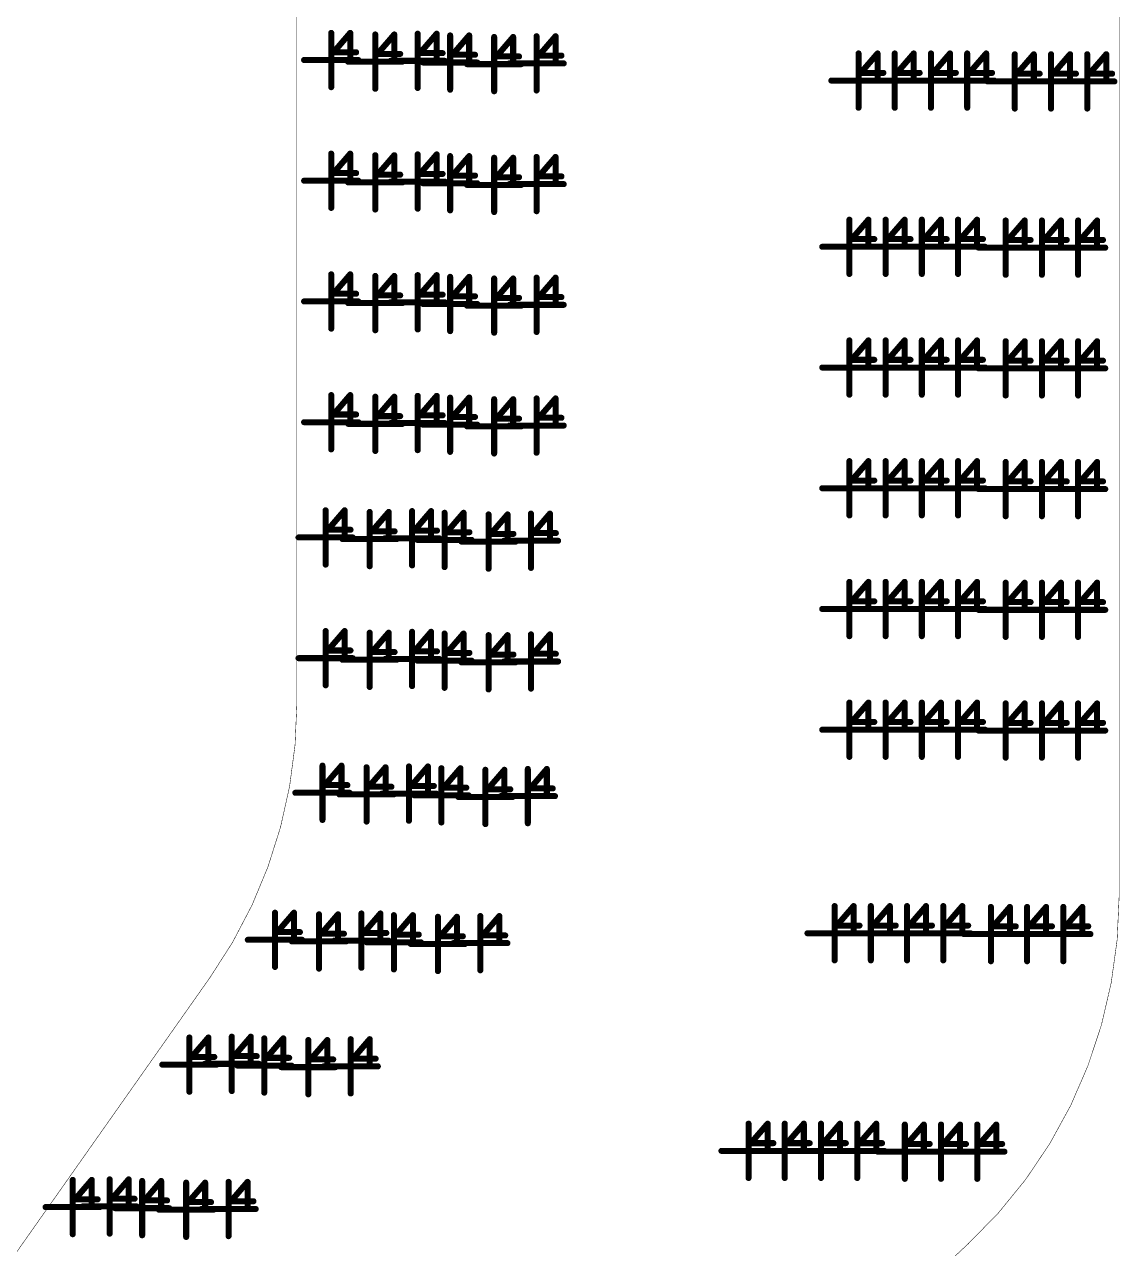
# Model space of a CAD drawing. Extents: x -81 to 328, y -202 to 89.
# Drawn here: x -17.68 to 5.36, y -57.56 to -31.81 of the extents above; entities that cross this region are included whole.
import ezdxf

# ---------------------------------------------------------------- set-up
doc = ezdxf.new("R2010")
doc.units = 0

# ---------------------------------------------------------------- blocks, each defined once
blk = doc.blocks.new('PAD_R1')
at = {"const_width": 0.5}
blk.add_lwpolyline([(0.25, 0, 1), (-0.25, 0, 1)], format="xyb", close=True, dxfattribs=at)

msp = doc.modelspace()

# ---------------------------------------------------------------- linework, layer by layer
at = {"const_width": 0.0102}
msp.add_lwpolyline([(-11.95, 5.061), (-11.95, -46.094, -0.154617), (-13.774, -51.853), (-19.526, -60.019, 0.154617), (-21.35, -65.777), (-21.35, -82.847, 0.250784), (-20.905, -83.679), (-20.702, -83.814, 0.148072), (-20.147, -83.982), (-10.55, -83.982, 0.414366), (-10.05, -83.482), (-10.05, -71.034, -0.208002), (-8.46, -67.378), (2.17, -57.465, 0.207998), (5.35, -50.152), (5.35, -0.684, 0.256397)], format="xyb", dxfattribs=at)
at = {"const_width": 0.127}
for points in [[(-11.227, -31.984), (-11.227, -33.127)], [(-10.827, -31.984), (-11.179, -32.393)], [(-10.827, -32.555), (-10.827, -31.984)], [(-10.3, -32.018), (-10.3, -33.161)], [(-9.9, -32.018), (-10.253, -32.428)], [(-9.9, -32.59), (-9.9, -32.018)], [(-9.408, -32.001), (-9.408, -33.144)], [(-9.008, -32.001), (-9.361, -32.411)], [(-9.008, -32.573), (-9.008, -32.001)], [(-8.725, -32.037), (-8.725, -33.18)], [(-8.325, -32.037), (-8.678, -32.446)], [(-8.325, -32.608), (-8.325, -32.037)], [(-7.799, -32.071), (-7.799, -33.214)], [(-7.399, -32.071), (-7.751, -32.481)], [(-7.399, -32.643), (-7.399, -32.071)], [(-6.907, -32.054), (-6.907, -33.197)], [(-6.507, -32.054), (-6.859, -32.463)], [(-6.507, -32.626), (-6.507, -32.054)], [(-11.179, -32.393), (-10.703, -32.393)], [(-10.253, -32.428), (-9.776, -32.428)], [(-9.361, -32.411), (-8.884, -32.411)], [(-8.678, -32.446), (-8.201, -32.446)], [(-7.751, -32.481), (-7.275, -32.481)], [(-6.859, -32.463), (-6.383, -32.463)], [(-0.133, -32.417), (-0.133, -33.56)], [(0.267, -32.417), (-0.086, -32.826)], [(0.267, -32.988), (0.267, -32.417)], [(0.629, -32.417), (0.629, -33.56)], [(1.029, -32.417), (0.676, -32.826)], [(1.029, -32.988), (1.029, -32.417)], [(1.391, -32.417), (1.391, -33.56)], [(1.791, -32.417), (1.438, -32.826)], [(1.791, -32.988), (1.791, -32.417)], [(2.153, -32.417), (2.153, -33.56)], [(2.553, -32.417), (2.2, -32.826)], [(2.553, -32.988), (2.553, -32.417)], [(3.155, -32.434), (3.155, -33.577)], [(3.555, -32.434), (3.202, -32.843)], [(3.555, -33.006), (3.555, -32.434)], [(3.917, -32.434), (3.917, -33.577)], [(4.317, -32.434), (3.964, -32.843)], [(4.317, -33.006), (4.317, -32.434)], [(4.679, -32.434), (4.679, -33.577)], [(5.079, -32.434), (4.726, -32.843)], [(5.079, -33.006), (5.079, -32.434)], [(-10.655, -32.555), (-11.798, -32.555)], [(-9.729, -32.59), (-10.872, -32.59)], [(-8.837, -32.573), (-9.98, -32.573)], [(-8.154, -32.608), (-9.297, -32.608)], [(-7.227, -32.643), (-8.37, -32.643)], [(-6.335, -32.626), (-7.478, -32.626)], [(0.438, -32.988), (-0.705, -32.988)], [(-0.086, -32.826), (0.391, -32.826)], [(1.2, -32.988), (0.057, -32.988)], [(0.676, -32.826), (1.153, -32.826)], [(1.962, -32.988), (0.819, -32.988)], [(1.438, -32.826), (1.915, -32.826)], [(2.724, -32.988), (1.581, -32.988)], [(2.2, -32.826), (2.677, -32.826)], [(3.726, -33.006), (2.583, -33.006)], [(3.202, -32.843), (3.679, -32.843)], [(4.488, -33.006), (3.345, -33.006)], [(3.964, -32.843), (4.441, -32.843)], [(5.25, -33.006), (4.107, -33.006)], [(4.726, -32.843), (5.203, -32.843)], [(-11.227, -34.524), (-11.227, -35.667)], [(-10.827, -34.524), (-11.179, -34.933)], [(-10.827, -35.095), (-10.827, -34.524)], [(-10.3, -34.558), (-10.3, -35.701)], [(-9.9, -34.558), (-10.253, -34.968)], [(-9.9, -35.13), (-9.9, -34.558)], [(-9.408, -34.541), (-9.408, -35.684)], [(-9.008, -34.541), (-9.361, -34.951)], [(-9.008, -35.113), (-9.008, -34.541)], [(-8.725, -34.577), (-8.725, -35.72)], [(-8.325, -34.577), (-8.678, -34.986)], [(-8.325, -35.148), (-8.325, -34.577)], [(-7.799, -34.611), (-7.799, -35.754)], [(-7.399, -34.611), (-7.751, -35.021)], [(-7.399, -35.183), (-7.399, -34.611)], [(-6.907, -34.594), (-6.907, -35.737)], [(-6.507, -34.594), (-6.859, -35.003)], [(-6.507, -35.166), (-6.507, -34.594)], [(-11.179, -34.933), (-10.703, -34.933)], [(-10.253, -34.968), (-9.776, -34.968)], [(-9.361, -34.951), (-8.884, -34.951)], [(-8.678, -34.986), (-8.201, -34.986)], [(-7.751, -35.021), (-7.275, -35.021)], [(-6.859, -35.003), (-6.383, -35.003)], [(-10.655, -35.095), (-11.798, -35.095)], [(-9.729, -35.13), (-10.872, -35.13)], [(-8.837, -35.113), (-9.98, -35.113)], [(-8.154, -35.148), (-9.297, -35.148)], [(-7.227, -35.183), (-8.37, -35.183)], [(-6.335, -35.166), (-7.478, -35.166)], [(-0.325, -35.914), (-0.325, -37.057)], [(0.075, -35.914), (-0.278, -36.323)], [(0.075, -36.485), (0.075, -35.914)], [(0.437, -35.914), (0.437, -37.057)], [(0.837, -35.914), (0.484, -36.323)], [(0.837, -36.485), (0.837, -35.914)], [(1.199, -35.914), (1.199, -37.057)], [(1.599, -35.914), (1.246, -36.323)], [(1.599, -36.485), (1.599, -35.914)], [(1.961, -35.914), (1.961, -37.057)], [(2.361, -35.914), (2.008, -36.323)], [(2.361, -36.485), (2.361, -35.914)], [(2.963, -35.931), (2.963, -37.074)], [(3.363, -35.931), (3.01, -36.341)], [(3.363, -36.503), (3.363, -35.931)], [(3.725, -35.931), (3.725, -37.074)], [(4.125, -35.931), (3.772, -36.341)], [(4.125, -36.503), (4.125, -35.931)], [(4.487, -35.931), (4.487, -37.074)], [(4.887, -35.931), (4.534, -36.341)], [(4.887, -36.503), (4.887, -35.931)], [(-0.278, -36.323), (0.199, -36.323)], [(0.484, -36.323), (0.961, -36.323)], [(1.246, -36.323), (1.723, -36.323)], [(2.008, -36.323), (2.485, -36.323)], [(3.01, -36.341), (3.487, -36.341)], [(3.772, -36.341), (4.249, -36.341)], [(4.534, -36.341), (5.011, -36.341)], [(0.246, -36.485), (-0.897, -36.485)], [(1.008, -36.485), (-0.135, -36.485)], [(1.77, -36.485), (0.627, -36.485)], [(2.532, -36.485), (1.389, -36.485)], [(3.534, -36.503), (2.391, -36.503)], [(4.296, -36.503), (3.153, -36.503)], [(5.058, -36.503), (3.915, -36.503)], [(-11.227, -37.064), (-11.227, -38.207)], [(-10.827, -37.064), (-11.179, -37.473)], [(-10.827, -37.635), (-10.827, -37.064)], [(-10.3, -37.098), (-10.3, -38.241)], [(-9.9, -37.098), (-10.253, -37.508)], [(-9.9, -37.67), (-9.9, -37.098)], [(-9.408, -37.081), (-9.408, -38.224)], [(-9.008, -37.081), (-9.361, -37.491)], [(-9.008, -37.653), (-9.008, -37.081)], [(-8.725, -37.117), (-8.725, -38.26)], [(-8.325, -37.117), (-8.678, -37.526)], [(-8.325, -37.688), (-8.325, -37.117)], [(-6.907, -37.134), (-6.907, -38.277)], [(-6.507, -37.134), (-6.859, -37.543)], [(-6.507, -37.706), (-6.507, -37.134)], [(-7.799, -37.151), (-7.799, -38.294)], [(-7.399, -37.151), (-7.751, -37.561)], [(-7.399, -37.723), (-7.399, -37.151)], [(-10.655, -37.635), (-11.798, -37.635)], [(-11.179, -37.473), (-10.703, -37.473)], [(-10.253, -37.508), (-9.776, -37.508)], [(-8.837, -37.653), (-9.98, -37.653)], [(-9.361, -37.491), (-8.884, -37.491)], [(-8.678, -37.526), (-8.201, -37.526)], [(-7.751, -37.561), (-7.275, -37.561)], [(-6.859, -37.543), (-6.383, -37.543)], [(-9.729, -37.67), (-10.872, -37.67)], [(-8.154, -37.688), (-9.297, -37.688)], [(-7.227, -37.723), (-8.37, -37.723)], [(-6.335, -37.706), (-7.478, -37.706)], [(-0.325, -38.454), (-0.325, -39.597)], [(0.075, -38.454), (-0.278, -38.863)], [(0.075, -39.025), (0.075, -38.454)], [(0.437, -38.454), (0.437, -39.597)], [(0.837, -38.454), (0.484, -38.863)], [(0.837, -39.025), (0.837, -38.454)], [(1.199, -38.454), (1.199, -39.597)], [(1.599, -38.454), (1.246, -38.863)], [(1.599, -39.025), (1.599, -38.454)], [(1.961, -38.454), (1.961, -39.597)], [(2.361, -38.454), (2.008, -38.863)], [(2.361, -39.025), (2.361, -38.454)], [(2.963, -38.471), (2.963, -39.614)], [(3.363, -38.471), (3.01, -38.881)], [(3.363, -39.043), (3.363, -38.471)], [(3.725, -38.471), (3.725, -39.614)], [(4.125, -38.471), (3.772, -38.881)], [(4.125, -39.043), (4.125, -38.471)], [(4.487, -38.471), (4.487, -39.614)], [(4.887, -38.471), (4.534, -38.881)], [(4.887, -39.043), (4.887, -38.471)], [(-0.278, -38.863), (0.199, -38.863)], [(0.484, -38.863), (0.961, -38.863)], [(1.246, -38.863), (1.723, -38.863)], [(2.008, -38.863), (2.485, -38.863)], [(3.01, -38.881), (3.487, -38.881)], [(3.772, -38.881), (4.249, -38.881)], [(4.534, -38.881), (5.011, -38.881)], [(0.246, -39.025), (-0.897, -39.025)], [(1.008, -39.025), (-0.135, -39.025)], [(1.77, -39.025), (0.627, -39.025)], [(2.532, -39.025), (1.389, -39.025)], [(3.534, -39.043), (2.391, -39.043)], [(4.296, -39.043), (3.153, -39.043)], [(5.058, -39.043), (3.915, -39.043)], [(-11.227, -39.604), (-11.227, -40.747)], [(-10.827, -39.604), (-11.179, -40.013)], [(-10.827, -40.175), (-10.827, -39.604)], [(-10.3, -39.638), (-10.3, -40.781)], [(-9.9, -39.638), (-10.253, -40.048)], [(-9.9, -40.21), (-9.9, -39.638)], [(-9.408, -39.621), (-9.408, -40.764)], [(-9.008, -39.621), (-9.361, -40.031)], [(-9.008, -40.193), (-9.008, -39.621)], [(-8.725, -39.657), (-8.725, -40.8)], [(-8.325, -39.657), (-8.678, -40.066)], [(-8.325, -40.228), (-8.325, -39.657)], [(-7.799, -39.691), (-7.799, -40.834)], [(-7.399, -39.691), (-7.751, -40.101)], [(-7.399, -40.263), (-7.399, -39.691)], [(-6.907, -39.674), (-6.907, -40.817)], [(-6.507, -39.674), (-6.859, -40.083)], [(-6.507, -40.246), (-6.507, -39.674)], [(-10.655, -40.175), (-11.798, -40.175)], [(-11.179, -40.013), (-10.703, -40.013)], [(-9.729, -40.21), (-10.872, -40.21)], [(-10.253, -40.048), (-9.776, -40.048)], [(-8.837, -40.193), (-9.98, -40.193)], [(-9.361, -40.031), (-8.884, -40.031)], [(-8.154, -40.228), (-9.297, -40.228)], [(-8.678, -40.066), (-8.201, -40.066)], [(-7.751, -40.101), (-7.275, -40.101)], [(-6.859, -40.083), (-6.383, -40.083)], [(-7.227, -40.263), (-8.37, -40.263)], [(-6.335, -40.246), (-7.478, -40.246)], [(-0.325, -40.994), (-0.325, -42.137)], [(0.075, -40.994), (-0.278, -41.403)], [(0.075, -41.565), (0.075, -40.994)], [(0.437, -40.994), (0.437, -42.137)], [(0.837, -40.994), (0.484, -41.403)], [(0.837, -41.565), (0.837, -40.994)], [(1.199, -40.994), (1.199, -42.137)], [(1.599, -40.994), (1.246, -41.403)], [(1.599, -41.565), (1.599, -40.994)], [(1.961, -40.994), (1.961, -42.137)], [(2.361, -40.994), (2.008, -41.403)], [(2.361, -41.565), (2.361, -40.994)], [(2.963, -41.011), (2.963, -42.154)], [(3.363, -41.011), (3.01, -41.421)], [(3.363, -41.583), (3.363, -41.011)], [(3.725, -41.011), (3.725, -42.154)], [(4.125, -41.011), (3.772, -41.421)], [(4.125, -41.583), (4.125, -41.011)], [(4.487, -41.011), (4.487, -42.154)], [(4.887, -41.011), (4.534, -41.421)], [(4.887, -41.583), (4.887, -41.011)], [(-0.278, -41.403), (0.199, -41.403)], [(0.484, -41.403), (0.961, -41.403)], [(1.246, -41.403), (1.723, -41.403)], [(2.008, -41.403), (2.485, -41.403)], [(3.01, -41.421), (3.487, -41.421)], [(3.772, -41.421), (4.249, -41.421)], [(4.534, -41.421), (5.011, -41.421)], [(0.246, -41.565), (-0.897, -41.565)], [(1.008, -41.565), (-0.135, -41.565)], [(1.77, -41.565), (0.627, -41.565)], [(2.532, -41.565), (1.389, -41.565)], [(3.534, -41.583), (2.391, -41.583)], [(4.296, -41.583), (3.153, -41.583)], [(5.058, -41.583), (3.915, -41.583)], [(-11.345, -42.028), (-11.345, -43.171)], [(-10.945, -42.028), (-11.297, -42.438)], [(-10.945, -42.6), (-10.945, -42.028)], [(-10.418, -42.063), (-10.418, -43.206)], [(-10.018, -42.063), (-10.371, -42.472)], [(-10.018, -42.634), (-10.018, -42.063)], [(-9.526, -42.045), (-9.526, -43.188)], [(-9.126, -42.045), (-9.479, -42.455)], [(-9.126, -42.617), (-9.126, -42.045)], [(-8.843, -42.081), (-8.843, -43.224)], [(-8.443, -42.081), (-8.796, -42.49)], [(-8.443, -42.652), (-8.443, -42.081)], [(-7.917, -42.115), (-7.917, -43.258)], [(-7.517, -42.115), (-7.869, -42.525)], [(-7.517, -42.687), (-7.517, -42.115)], [(-7.025, -42.098), (-7.025, -43.241)], [(-6.625, -42.098), (-6.977, -42.508)], [(-6.625, -42.67), (-6.625, -42.098)], [(-11.297, -42.438), (-10.821, -42.438)], [(-10.371, -42.472), (-9.894, -42.472)], [(-9.479, -42.455), (-9.002, -42.455)], [(-8.796, -42.49), (-8.319, -42.49)], [(-7.869, -42.525), (-7.393, -42.525)], [(-6.977, -42.508), (-6.501, -42.508)], [(-10.773, -42.6), (-11.916, -42.6)], [(-9.847, -42.634), (-10.99, -42.634)], [(-8.955, -42.617), (-10.098, -42.617)], [(-8.272, -42.652), (-9.415, -42.652)], [(-7.345, -42.687), (-8.488, -42.687)], [(-6.453, -42.67), (-7.596, -42.67)], [(-0.325, -43.534), (-0.325, -44.677)], [(0.075, -43.534), (-0.278, -43.943)], [(0.075, -44.105), (0.075, -43.534)], [(0.437, -43.534), (0.437, -44.677)], [(0.837, -43.534), (0.484, -43.943)], [(0.837, -44.105), (0.837, -43.534)], [(1.199, -43.534), (1.199, -44.677)], [(1.599, -43.534), (1.246, -43.943)], [(1.599, -44.105), (1.599, -43.534)], [(1.961, -43.534), (1.961, -44.677)], [(2.361, -43.534), (2.008, -43.943)], [(2.361, -44.105), (2.361, -43.534)], [(2.963, -43.551), (2.963, -44.694)], [(3.363, -43.551), (3.01, -43.961)], [(3.363, -44.123), (3.363, -43.551)], [(3.725, -43.551), (3.725, -44.694)], [(4.125, -43.551), (3.772, -43.961)], [(4.125, -44.123), (4.125, -43.551)], [(4.487, -43.551), (4.487, -44.694)], [(4.887, -43.551), (4.534, -43.961)], [(4.887, -44.123), (4.887, -43.551)], [(-0.278, -43.943), (0.199, -43.943)], [(0.484, -43.943), (0.961, -43.943)], [(1.246, -43.943), (1.723, -43.943)], [(2.008, -43.943), (2.485, -43.943)], [(3.01, -43.961), (3.487, -43.961)], [(3.772, -43.961), (4.249, -43.961)], [(4.534, -43.961), (5.011, -43.961)], [(0.246, -44.105), (-0.897, -44.105)], [(1.008, -44.105), (-0.135, -44.105)], [(1.77, -44.105), (0.627, -44.105)], [(2.532, -44.105), (1.389, -44.105)], [(3.534, -44.123), (2.391, -44.123)], [(4.296, -44.123), (3.153, -44.123)], [(5.058, -44.123), (3.915, -44.123)], [(-11.345, -44.568), (-11.345, -45.711)], [(-10.945, -44.568), (-11.297, -44.978)], [(-10.945, -45.14), (-10.945, -44.568)], [(-10.418, -44.603), (-10.418, -45.746)], [(-10.018, -44.603), (-10.371, -45.012)], [(-10.018, -45.174), (-10.018, -44.603)], [(-9.526, -44.585), (-9.526, -45.728)], [(-9.126, -44.585), (-9.479, -44.995)], [(-9.126, -45.157), (-9.126, -44.585)], [(-8.843, -44.621), (-8.843, -45.764)], [(-8.443, -44.621), (-8.796, -45.03)], [(-8.443, -45.192), (-8.443, -44.621)], [(-7.917, -44.655), (-7.917, -45.798)], [(-7.517, -44.655), (-7.869, -45.065)], [(-7.517, -45.227), (-7.517, -44.655)], [(-7.025, -44.638), (-7.025, -45.781)], [(-6.625, -44.638), (-6.977, -45.048)], [(-6.625, -45.21), (-6.625, -44.638)], [(-11.297, -44.978), (-10.821, -44.978)], [(-10.371, -45.012), (-9.894, -45.012)], [(-9.479, -44.995), (-9.002, -44.995)], [(-8.796, -45.03), (-8.319, -45.03)], [(-7.869, -45.065), (-7.393, -45.065)], [(-6.977, -45.048), (-6.501, -45.048)], [(-10.773, -45.14), (-11.916, -45.14)], [(-9.847, -45.174), (-10.99, -45.174)], [(-8.955, -45.157), (-10.098, -45.157)], [(-8.272, -45.192), (-9.415, -45.192)], [(-7.345, -45.227), (-8.488, -45.227)], [(-6.453, -45.21), (-7.596, -45.21)], [(-0.325, -46.074), (-0.325, -47.217)], [(0.075, -46.074), (-0.278, -46.483)], [(0.075, -46.645), (0.075, -46.074)], [(0.437, -46.074), (0.437, -47.217)], [(0.837, -46.074), (0.484, -46.483)], [(0.837, -46.645), (0.837, -46.074)], [(1.199, -46.074), (1.199, -47.217)], [(1.599, -46.074), (1.246, -46.483)], [(1.599, -46.645), (1.599, -46.074)], [(1.961, -46.074), (1.961, -47.217)], [(2.361, -46.074), (2.008, -46.483)], [(2.361, -46.645), (2.361, -46.074)], [(2.963, -46.091), (2.963, -47.234)], [(3.363, -46.091), (3.01, -46.501)], [(3.363, -46.663), (3.363, -46.091)], [(3.725, -46.091), (3.725, -47.234)], [(4.125, -46.091), (3.772, -46.501)], [(4.125, -46.663), (4.125, -46.091)], [(4.487, -46.091), (4.487, -47.234)], [(4.887, -46.091), (4.534, -46.501)], [(4.887, -46.663), (4.887, -46.091)], [(0.246, -46.645), (-0.897, -46.645)], [(-0.278, -46.483), (0.199, -46.483)], [(1.008, -46.645), (-0.135, -46.645)], [(0.484, -46.483), (0.961, -46.483)], [(1.77, -46.645), (0.627, -46.645)], [(1.246, -46.483), (1.723, -46.483)], [(2.532, -46.645), (1.389, -46.645)], [(2.008, -46.483), (2.485, -46.483)], [(3.534, -46.663), (2.391, -46.663)], [(3.01, -46.501), (3.487, -46.501)], [(4.296, -46.663), (3.153, -46.663)], [(3.772, -46.501), (4.249, -46.501)], [(5.058, -46.663), (3.915, -46.663)], [(4.534, -46.501), (5.011, -46.501)], [(-11.411, -47.401), (-11.411, -48.544)], [(-11.011, -47.401), (-11.363, -47.81)], [(-11.011, -47.972), (-11.011, -47.401)], [(-10.484, -47.435), (-10.484, -48.578)], [(-10.084, -47.435), (-10.437, -47.845)], [(-10.084, -48.007), (-10.084, -47.435)], [(-9.592, -47.418), (-9.592, -48.561)], [(-9.192, -47.418), (-9.545, -47.827)], [(-9.192, -47.989), (-9.192, -47.418)], [(-8.909, -47.454), (-8.909, -48.597)], [(-8.509, -47.454), (-8.862, -47.863)], [(-8.509, -48.025), (-8.509, -47.454)], [(-7.983, -47.488), (-7.983, -48.631)], [(-7.583, -47.488), (-7.935, -47.898)], [(-7.583, -48.06), (-7.583, -47.488)], [(-7.091, -47.471), (-7.091, -48.614)], [(-6.691, -47.471), (-7.043, -47.88)], [(-6.691, -48.042), (-6.691, -47.471)], [(-11.363, -47.81), (-10.887, -47.81)], [(-10.437, -47.845), (-9.96, -47.845)], [(-9.545, -47.827), (-9.068, -47.827)], [(-8.862, -47.863), (-8.385, -47.863)], [(-7.935, -47.898), (-7.459, -47.898)], [(-7.043, -47.88), (-6.567, -47.88)], [(-10.839, -47.972), (-11.982, -47.972)], [(-9.913, -48.007), (-11.056, -48.007)], [(-9.021, -47.989), (-10.164, -47.989)], [(-8.338, -48.025), (-9.481, -48.025)], [(-7.411, -48.06), (-8.554, -48.06)], [(-6.519, -48.042), (-7.662, -48.042)], [(-12.41, -50.493), (-12.41, -51.636)], [(-12.01, -50.493), (-12.363, -50.903)], [(-12.01, -51.065), (-12.01, -50.493)], [(-11.484, -50.528), (-11.484, -51.671)], [(-11.084, -50.528), (-11.436, -50.937)], [(-11.084, -51.099), (-11.084, -50.528)], [(-10.592, -50.511), (-10.592, -51.654)], [(-10.192, -50.511), (-10.544, -50.92)], [(-10.192, -51.082), (-10.192, -50.511)], [(-0.636, -50.355), (-0.636, -51.498)], [(-0.236, -50.355), (-0.589, -50.765)], [(-0.236, -50.927), (-0.236, -50.355)], [(0.126, -50.355), (0.126, -51.498)], [(0.526, -50.355), (0.173, -50.765)], [(0.526, -50.927), (0.526, -50.355)], [(0.888, -50.355), (0.888, -51.498)], [(1.288, -50.355), (0.935, -50.765)], [(1.288, -50.927), (1.288, -50.355)], [(1.65, -50.355), (1.65, -51.498)], [(2.05, -50.355), (1.697, -50.765)], [(2.05, -50.927), (2.05, -50.355)], [(2.652, -50.373), (2.652, -51.516)], [(3.052, -50.373), (2.699, -50.782)], [(3.052, -50.944), (3.052, -50.373)], [(3.414, -50.373), (3.414, -51.516)], [(3.814, -50.373), (3.461, -50.782)], [(3.814, -50.944), (3.814, -50.373)], [(4.176, -50.373), (4.176, -51.516)], [(4.576, -50.373), (4.223, -50.782)], [(4.576, -50.944), (4.576, -50.373)], [(-9.909, -50.546), (-9.909, -51.689)], [(-9.509, -50.546), (-9.862, -50.956)], [(-9.509, -51.118), (-9.509, -50.546)], [(-8.982, -50.581), (-8.982, -51.724)], [(-8.582, -50.581), (-8.935, -50.99)], [(-8.582, -51.152), (-8.582, -50.581)], [(-8.09, -50.564), (-8.09, -51.707)], [(-7.69, -50.564), (-8.043, -50.973)], [(-7.69, -51.135), (-7.69, -50.564)], [(-0.589, -50.765), (-0.112, -50.765)], [(0.173, -50.765), (0.65, -50.765)], [(0.935, -50.765), (1.412, -50.765)], [(1.697, -50.765), (2.174, -50.765)], [(2.699, -50.782), (3.176, -50.782)], [(3.461, -50.782), (3.938, -50.782)], [(4.223, -50.782), (4.7, -50.782)], [(-12.363, -50.903), (-11.886, -50.903)], [(-11.436, -50.937), (-10.96, -50.937)], [(-10.544, -50.92), (-10.068, -50.92)], [(-9.862, -50.956), (-9.385, -50.956)], [(-8.935, -50.99), (-8.458, -50.99)], [(-8.043, -50.973), (-7.566, -50.973)], [(-0.065, -50.927), (-1.208, -50.927)], [(0.697, -50.927), (-0.446, -50.927)], [(1.459, -50.927), (0.316, -50.927)], [(2.221, -50.927), (1.078, -50.927)], [(3.223, -50.944), (2.08, -50.944)], [(3.985, -50.944), (2.842, -50.944)], [(4.747, -50.944), (3.604, -50.944)], [(-11.839, -51.065), (-12.982, -51.065)], [(-10.912, -51.099), (-12.055, -51.099)], [(-10.02, -51.082), (-11.163, -51.082)], [(-9.338, -51.118), (-10.481, -51.118)], [(-8.411, -51.152), (-9.554, -51.152)], [(-7.519, -51.135), (-8.662, -51.135)], [(-13.319, -53.103), (-13.319, -54.246)], [(-12.919, -53.103), (-13.271, -53.512)], [(-12.919, -53.674), (-12.919, -53.103)], [(-14.211, -53.12), (-14.211, -54.263)], [(-13.811, -53.12), (-14.163, -53.529)], [(-13.811, -53.691), (-13.811, -53.12)], [(-12.636, -53.138), (-12.636, -54.281)], [(-12.236, -53.138), (-12.588, -53.548)], [(-12.236, -53.71), (-12.236, -53.138)], [(-11.709, -53.173), (-11.709, -54.316)], [(-11.309, -53.173), (-11.662, -53.582)], [(-11.309, -53.744), (-11.309, -53.173)], [(-10.817, -53.155), (-10.817, -54.298)], [(-10.417, -53.155), (-10.77, -53.565)], [(-10.417, -53.727), (-10.417, -53.155)], [(-14.163, -53.529), (-13.687, -53.529)], [(-13.271, -53.512), (-12.795, -53.512)], [(-12.588, -53.548), (-12.112, -53.548)], [(-11.662, -53.582), (-11.185, -53.582)], [(-10.77, -53.565), (-10.293, -53.565)], [(-13.639, -53.691), (-14.782, -53.691)], [(-12.747, -53.674), (-13.89, -53.674)], [(-12.064, -53.71), (-13.207, -53.71)], [(-11.138, -53.744), (-12.281, -53.744)], [(-10.246, -53.727), (-11.389, -53.727)], [(-2.447, -54.933), (-2.447, -56.076)], [(-2.046, -54.933), (-2.399, -55.343)], [(-2.046, -55.505), (-2.046, -54.933)], [(-1.685, -54.933), (-1.685, -56.076)], [(-1.284, -54.933), (-1.637, -55.343)], [(-1.284, -55.505), (-1.284, -54.933)], [(-0.923, -54.933), (-0.923, -56.076)], [(-0.522, -54.933), (-0.875, -55.343)], [(-0.522, -55.505), (-0.522, -54.933)], [(-0.161, -54.933), (-0.161, -56.076)], [(0.24, -54.933), (-0.113, -55.343)], [(0.24, -55.505), (0.24, -54.933)], [(0.841, -54.951), (0.841, -56.094)], [(1.241, -54.951), (0.889, -55.36)], [(1.241, -55.522), (1.241, -54.951)], [(1.603, -54.951), (1.603, -56.094)], [(2.003, -54.951), (1.651, -55.36)], [(2.003, -55.522), (2.003, -54.951)], [(2.365, -54.951), (2.365, -56.094)], [(2.765, -54.951), (2.413, -55.36)], [(2.765, -55.522), (2.765, -54.951)], [(-2.399, -55.343), (-1.923, -55.343)], [(-1.637, -55.343), (-1.161, -55.343)], [(-0.875, -55.343), (-0.399, -55.343)], [(-0.113, -55.343), (0.363, -55.343)], [(0.889, -55.36), (1.365, -55.36)], [(1.651, -55.36), (2.127, -55.36)], [(2.413, -55.36), (2.889, -55.36)], [(-1.875, -55.505), (-3.018, -55.505)], [(-1.113, -55.505), (-2.256, -55.505)], [(-0.351, -55.505), (-1.494, -55.505)], [(0.411, -55.505), (-0.732, -55.505)], [(1.413, -55.522), (0.27, -55.522)], [(2.175, -55.522), (1.032, -55.522)], [(2.937, -55.522), (1.794, -55.522)], [(-16.666, -56.116), (-16.666, -57.259)], [(-16.266, -56.116), (-16.619, -56.526)], [(-16.266, -56.688), (-16.266, -56.116)], [(-15.888, -56.104), (-15.888, -57.247)], [(-15.488, -56.104), (-15.841, -56.513)], [(-15.488, -56.675), (-15.488, -56.104)], [(-15.205, -56.139), (-15.205, -57.282)], [(-14.805, -56.139), (-15.158, -56.549)], [(-14.805, -56.711), (-14.805, -56.139)], [(-14.279, -56.174), (-14.279, -57.317)], [(-13.879, -56.174), (-14.231, -56.583)], [(-13.879, -56.745), (-13.879, -56.174)], [(-13.387, -56.157), (-13.387, -57.3)], [(-12.987, -56.157), (-13.339, -56.566)], [(-12.987, -56.728), (-12.987, -56.157)], [(-16.095, -56.688), (-17.238, -56.688)], [(-16.619, -56.526), (-16.142, -56.526)], [(-15.317, -56.675), (-16.46, -56.675)], [(-15.841, -56.513), (-15.364, -56.513)], [(-14.634, -56.711), (-15.777, -56.711)], [(-15.158, -56.549), (-14.681, -56.549)], [(-14.231, -56.583), (-13.755, -56.583)], [(-13.339, -56.566), (-12.863, -56.566)], [(-13.707, -56.745), (-14.85, -56.745)], [(-12.815, -56.728), (-13.958, -56.728)]]:
    msp.add_lwpolyline(points, dxfattribs=at)

# ---------------------------------------------------------------- block references
at = {"xscale": 0.127, "yscale": 0.127}
for p in [(-11.227, -31.984), (-10.827, -31.984), (-10.3, -32.018), (-9.9, -32.018), (-9.408, -32.001), (-9.008, -32.001), (-8.725, -32.037), (-8.325, -32.037), (-7.799, -32.071), (-7.399, -32.071), (-6.907, -32.054), (-6.507, -32.054), (-11.179, -32.393), (-10.703, -32.393), (-10.253, -32.428), (-9.776, -32.428), (-9.361, -32.411), (-8.884, -32.411), (-8.678, -32.446), (-8.201, -32.446), (-7.751, -32.481), (-7.275, -32.481), (-6.859, -32.463), (-6.383, -32.463), (-0.133, -32.417), (0.267, -32.417), (0.629, -32.417), (1.029, -32.417), (1.391, -32.417), (1.791, -32.417), (2.153, -32.417), (2.553, -32.417), (3.155, -32.434), (3.555, -32.434), (3.917, -32.434), (4.317, -32.434), (4.679, -32.434), (5.079, -32.434), (-11.798, -32.555), (-10.872, -32.59), (-10.827, -32.555), (-10.655, -32.555), (-9.98, -32.573), (-9.9, -32.59), (-9.729, -32.59), (-9.297, -32.608), (-9.008, -32.573), (-8.837, -32.573), (-8.37, -32.643), (-8.325, -32.608), (-8.154, -32.608), (-7.478, -32.626), (-7.399, -32.643), (-7.227, -32.643), (-6.507, -32.626), (-6.335, -32.626), (-0.705, -32.988), (-0.086, -32.826), (0.057, -32.988), (0.267, -32.988), (0.391, -32.826), (0.438, -32.988), (0.676, -32.826), (0.819, -32.988), (1.029, -32.988), (1.153, -32.826), (1.2, -32.988), (1.438, -32.826), (1.581, -32.988), (1.791, -32.988), (1.915, -32.826), (1.962, -32.988), (2.2, -32.826), (2.553, -32.988), (2.583, -33.006), (2.677, -32.826), (2.724, -32.988), (3.202, -32.843), (3.345, -33.006), (3.555, -33.006), (3.679, -32.843), (3.726, -33.006), (3.964, -32.843), (4.107, -33.006), (4.317, -33.006), (4.441, -32.843), (4.488, -33.006), (4.726, -32.843), (5.079, -33.006), (5.203, -32.843), (5.25, -33.006), (-11.227, -33.127), (-10.3, -33.161), (-9.408, -33.144), (-8.725, -33.18), (-7.799, -33.214), (-6.907, -33.197), (-0.133, -33.56), (0.629, -33.56), (1.391, -33.56), (2.153, -33.56), (3.155, -33.577), (3.917, -33.577), (4.679, -33.577), (-11.227, -34.524), (-10.827, -34.524), (-10.3, -34.558), (-9.9, -34.558), (-9.408, -34.541), (-9.008, -34.541), (-8.725, -34.577), (-8.325, -34.577), (-7.799, -34.611), (-7.399, -34.611), (-6.907, -34.594), (-6.507, -34.594), (-11.179, -34.933), (-10.703, -34.933), (-10.253, -34.968), (-9.776, -34.968), (-9.361, -34.951), (-8.884, -34.951), (-8.678, -34.986), (-8.201, -34.986), (-7.751, -35.021), (-7.275, -35.021), (-6.859, -35.003), (-6.383, -35.003), (-11.798, -35.095), (-10.872, -35.13), (-10.827, -35.095), (-10.655, -35.095), (-9.98, -35.113), (-9.9, -35.13), (-9.729, -35.13), (-9.297, -35.148), (-9.008, -35.113), (-8.837, -35.113), (-8.37, -35.183), (-8.325, -35.148), (-8.154, -35.148), (-7.478, -35.166), (-7.399, -35.183), (-7.227, -35.183), (-6.507, -35.166), (-6.335, -35.166), (-11.227, -35.667), (-10.3, -35.701), (-9.408, -35.684), (-8.725, -35.72), (-7.799, -35.754), (-6.907, -35.737), (-0.325, -35.914), (0.075, -35.914), (0.437, -35.914), (0.837, -35.914), (1.199, -35.914), (1.599, -35.914), (1.961, -35.914), (2.361, -35.914), (2.963, -35.931), (3.363, -35.931), (3.725, -35.931), (4.125, -35.931), (4.487, -35.931), (4.887, -35.931), (-0.278, -36.323), (0.199, -36.323), (0.484, -36.323), (0.961, -36.323), (1.246, -36.323), (1.723, -36.323), (2.008, -36.323), (2.485, -36.323), (3.01, -36.341), (3.487, -36.341), (3.772, -36.341), (4.249, -36.341), (4.534, -36.341), (5.011, -36.341), (-0.897, -36.485), (-0.135, -36.485), (0.075, -36.485), (0.246, -36.485), (0.627, -36.485), (0.837, -36.485), (1.008, -36.485), (1.389, -36.485), (1.599, -36.485), (1.77, -36.485), (2.361, -36.485), (2.391, -36.503), (2.532, -36.485), (3.153, -36.503), (3.363, -36.503), (3.534, -36.503), (3.915, -36.503), (4.125, -36.503), (4.296, -36.503), (4.887, -36.503), (5.058, -36.503), (-11.227, -37.064), (-10.827, -37.064), (-10.3, -37.098), (-9.9, -37.098), (-9.408, -37.081), (-9.008, -37.081), (-8.725, -37.117), (-8.325, -37.117), (-6.907, -37.134), (-6.507, -37.134), (-0.325, -37.057), (0.437, -37.057), (1.199, -37.057), (1.961, -37.057), (2.963, -37.074), (3.725, -37.074), (4.487, -37.074), (-7.799, -37.151), (-7.399, -37.151), (-11.798, -37.635), (-11.179, -37.473), (-10.827, -37.635), (-10.703, -37.473), (-10.655, -37.635), (-10.253, -37.508), (-9.98, -37.653), (-9.776, -37.508), (-9.361, -37.491), (-9.008, -37.653), (-8.884, -37.491), (-8.837, -37.653), (-8.678, -37.526), (-8.201, -37.526), (-7.751, -37.561), (-7.275, -37.561), (-6.859, -37.543), (-6.383, -37.543), (-10.872, -37.67), (-9.9, -37.67), (-9.729, -37.67), (-9.297, -37.688), (-8.37, -37.723), (-8.325, -37.688), (-8.154, -37.688), (-7.478, -37.706), (-7.399, -37.723), (-7.227, -37.723), (-6.507, -37.706), (-6.335, -37.706), (-11.227, -38.207), (-10.3, -38.241), (-9.408, -38.224), (-8.725, -38.26), (-7.799, -38.294), (-6.907, -38.277), (-0.325, -38.454), (0.075, -38.454), (0.437, -38.454), (0.837, -38.454), (1.199, -38.454), (1.599, -38.454), (1.961, -38.454), (2.361, -38.454), (2.963, -38.471), (3.363, -38.471), (3.725, -38.471), (4.125, -38.471), (4.487, -38.471), (4.887, -38.471), (-0.278, -38.863), (0.199, -38.863), (0.484, -38.863), (0.961, -38.863), (1.246, -38.863), (1.723, -38.863), (2.008, -38.863), (2.485, -38.863), (3.01, -38.881), (3.487, -38.881), (3.772, -38.881), (4.249, -38.881), (4.534, -38.881), (5.011, -38.881), (-0.897, -39.025), (-0.135, -39.025), (0.075, -39.025), (0.246, -39.025), (0.627, -39.025), (0.837, -39.025), (1.008, -39.025), (1.389, -39.025), (1.599, -39.025), (1.77, -39.025), (2.361, -39.025), (2.391, -39.043), (2.532, -39.025), (3.153, -39.043), (3.363, -39.043), (3.534, -39.043), (3.915, -39.043), (4.125, -39.043), (4.296, -39.043), (4.887, -39.043), (5.058, -39.043), (-11.227, -39.604), (-10.827, -39.604), (-10.3, -39.638), (-9.9, -39.638), (-9.408, -39.621), (-9.008, -39.621), (-8.725, -39.657), (-8.325, -39.657), (-7.799, -39.691), (-7.399, -39.691), (-6.907, -39.674), (-6.507, -39.674), (-0.325, -39.597), (0.437, -39.597), (1.199, -39.597), (1.961, -39.597), (2.963, -39.614), (3.725, -39.614), (4.487, -39.614), (-11.798, -40.175), (-11.179, -40.013), (-10.872, -40.21), (-10.827, -40.175), (-10.703, -40.013), (-10.655, -40.175), (-10.253, -40.048), (-9.98, -40.193), (-9.9, -40.21), (-9.776, -40.048), (-9.729, -40.21), (-9.361, -40.031), (-9.297, -40.228), (-9.008, -40.193), (-8.884, -40.031), (-8.837, -40.193), (-8.678, -40.066), (-8.325, -40.228), (-8.201, -40.066), (-8.154, -40.228), (-7.751, -40.101), (-7.275, -40.101), (-6.859, -40.083), (-6.383, -40.083), (-8.37, -40.263), (-7.478, -40.246), (-7.399, -40.263), (-7.227, -40.263), (-6.507, -40.246), (-6.335, -40.246), (-11.227, -40.747), (-10.3, -40.781), (-9.408, -40.764), (-8.725, -40.8), (-7.799, -40.834), (-6.907, -40.817), (-0.325, -40.994), (0.075, -40.994), (0.437, -40.994), (0.837, -40.994), (1.199, -40.994), (1.599, -40.994), (1.961, -40.994), (2.361, -40.994), (2.963, -41.011), (3.363, -41.011), (3.725, -41.011), (4.125, -41.011), (4.487, -41.011), (4.887, -41.011), (-0.278, -41.403), (0.199, -41.403), (0.484, -41.403), (0.961, -41.403), (1.246, -41.403), (1.723, -41.403), (2.008, -41.403), (2.485, -41.403), (3.01, -41.421), (3.487, -41.421), (3.772, -41.421), (4.249, -41.421), (4.534, -41.421), (5.011, -41.421), (-0.897, -41.565), (-0.135, -41.565), (0.075, -41.565), (0.246, -41.565), (0.627, -41.565), (0.837, -41.565), (1.008, -41.565), (1.389, -41.565), (1.599, -41.565), (1.77, -41.565), (2.361, -41.565), (2.391, -41.583), (2.532, -41.565), (3.153, -41.583), (3.363, -41.583), (3.534, -41.583), (3.915, -41.583), (4.125, -41.583), (4.296, -41.583), (4.887, -41.583), (5.058, -41.583), (-11.345, -42.028), (-10.945, -42.028), (-10.418, -42.063), (-10.018, -42.063), (-9.526, -42.045), (-9.126, -42.045), (-8.843, -42.081), (-8.443, -42.081), (-7.917, -42.115), (-7.517, -42.115), (-7.025, -42.098), (-6.625, -42.098), (-0.325, -42.137), (0.437, -42.137), (1.199, -42.137), (1.961, -42.137), (2.963, -42.154), (3.725, -42.154), (4.487, -42.154), (-11.297, -42.438), (-10.821, -42.438), (-10.371, -42.472), (-9.894, -42.472), (-9.479, -42.455), (-9.002, -42.455), (-8.796, -42.49), (-8.319, -42.49), (-7.869, -42.525), (-7.393, -42.525), (-6.977, -42.508), (-6.501, -42.508), (-11.916, -42.6), (-10.99, -42.634), (-10.945, -42.6), (-10.773, -42.6), (-10.098, -42.617), (-10.018, -42.634), (-9.847, -42.634), (-9.415, -42.652), (-9.126, -42.617), (-8.955, -42.617), (-8.488, -42.687), (-8.443, -42.652), (-8.272, -42.652), (-7.596, -42.67), (-7.517, -42.687), (-7.345, -42.687), (-6.625, -42.67), (-6.453, -42.67), (-11.345, -43.171), (-10.418, -43.206), (-9.526, -43.188), (-8.843, -43.224), (-7.917, -43.258), (-7.025, -43.241), (-0.325, -43.534), (0.075, -43.534), (0.437, -43.534), (0.837, -43.534), (1.199, -43.534), (1.599, -43.534), (1.961, -43.534), (2.361, -43.534), (2.963, -43.551), (3.363, -43.551), (3.725, -43.551), (4.125, -43.551), (4.487, -43.551), (4.887, -43.551), (-0.278, -43.943), (0.199, -43.943), (0.484, -43.943), (0.961, -43.943), (1.246, -43.943), (1.723, -43.943), (2.008, -43.943), (2.485, -43.943), (3.01, -43.961), (3.487, -43.961), (3.772, -43.961), (4.249, -43.961), (4.534, -43.961), (5.011, -43.961), (-0.897, -44.105), (-0.135, -44.105), (0.075, -44.105), (0.246, -44.105), (0.627, -44.105), (0.837, -44.105), (1.008, -44.105), (1.389, -44.105), (1.599, -44.105), (1.77, -44.105), (2.361, -44.105), (2.391, -44.123), (2.532, -44.105), (3.153, -44.123), (3.363, -44.123), (3.534, -44.123), (3.915, -44.123), (4.125, -44.123), (4.296, -44.123), (4.887, -44.123), (5.058, -44.123), (-11.345, -44.568), (-10.945, -44.568), (-10.418, -44.603), (-10.018, -44.603), (-9.526, -44.585), (-9.126, -44.585), (-8.843, -44.621), (-8.443, -44.621), (-7.917, -44.655), (-7.517, -44.655), (-7.025, -44.638), (-6.625, -44.638), (-0.325, -44.677), (0.437, -44.677), (1.199, -44.677), (1.961, -44.677), (2.963, -44.694), (3.725, -44.694), (4.487, -44.694), (-11.297, -44.978), (-10.821, -44.978), (-10.371, -45.012), (-9.894, -45.012), (-9.479, -44.995), (-9.002, -44.995), (-8.796, -45.03), (-8.319, -45.03), (-7.869, -45.065), (-7.393, -45.065), (-6.977, -45.048), (-6.501, -45.048), (-11.916, -45.14), (-10.99, -45.174), (-10.945, -45.14), (-10.773, -45.14), (-10.098, -45.157), (-10.018, -45.174), (-9.847, -45.174), (-9.415, -45.192), (-9.126, -45.157), (-8.955, -45.157), (-8.488, -45.227), (-8.443, -45.192), (-8.272, -45.192), (-7.596, -45.21), (-7.517, -45.227), (-7.345, -45.227), (-6.625, -45.21), (-6.453, -45.21), (-11.345, -45.711), (-10.418, -45.746), (-9.526, -45.728), (-8.843, -45.764), (-7.917, -45.798), (-7.025, -45.781), (-0.325, -46.074), (0.075, -46.074), (0.437, -46.074), (0.837, -46.074), (1.199, -46.074), (1.599, -46.074), (1.961, -46.074), (2.361, -46.074), (2.963, -46.091), (3.363, -46.091), (3.725, -46.091), (4.125, -46.091), (4.487, -46.091), (4.887, -46.091), (-0.897, -46.645), (-0.278, -46.483), (-0.135, -46.645), (0.075, -46.645), (0.199, -46.483), (0.246, -46.645), (0.484, -46.483), (0.627, -46.645), (0.837, -46.645), (0.961, -46.483), (1.008, -46.645), (1.246, -46.483), (1.389, -46.645), (1.599, -46.645), (1.723, -46.483), (1.77, -46.645), (2.008, -46.483), (2.361, -46.645), (2.391, -46.663), (2.485, -46.483), (2.532, -46.645), (3.01, -46.501), (3.153, -46.663), (3.363, -46.663), (3.487, -46.501), (3.534, -46.663), (3.772, -46.501), (3.915, -46.663), (4.125, -46.663), (4.249, -46.501), (4.296, -46.663), (4.534, -46.501), (4.887, -46.663), (5.011, -46.501), (5.058, -46.663), (-11.411, -47.401), (-11.011, -47.401), (-10.484, -47.435), (-10.084, -47.435), (-9.592, -47.418), (-9.192, -47.418), (-0.325, -47.217), (0.437, -47.217), (1.199, -47.217), (1.961, -47.217), (2.963, -47.234), (3.725, -47.234), (4.487, -47.234), (-8.909, -47.454), (-8.509, -47.454), (-7.983, -47.488), (-7.583, -47.488), (-7.091, -47.471), (-6.691, -47.471), (-11.363, -47.81), (-10.887, -47.81), (-10.437, -47.845), (-9.96, -47.845), (-9.545, -47.827), (-9.068, -47.827), (-8.862, -47.863), (-8.385, -47.863), (-7.935, -47.898), (-7.459, -47.898), (-7.043, -47.88), (-6.567, -47.88), (-11.982, -47.972), (-11.056, -48.007), (-11.011, -47.972), (-10.839, -47.972), (-10.164, -47.989), (-10.084, -48.007), (-9.913, -48.007), (-9.481, -48.025), (-9.192, -47.989), (-9.021, -47.989), (-8.554, -48.06), (-8.509, -48.025), (-8.338, -48.025), (-7.662, -48.042), (-7.583, -48.06), (-7.411, -48.06), (-6.691, -48.042), (-6.519, -48.042), (-11.411, -48.544), (-10.484, -48.578), (-9.592, -48.561), (-8.909, -48.597), (-7.983, -48.631), (-7.091, -48.614), (-12.41, -50.493), (-12.01, -50.493), (-11.484, -50.528), (-11.084, -50.528), (-10.592, -50.511), (-10.192, -50.511), (-0.636, -50.355), (-0.236, -50.355), (0.126, -50.355), (0.526, -50.355), (0.888, -50.355), (1.288, -50.355), (1.65, -50.355), (2.05, -50.355), (2.652, -50.373), (3.052, -50.373), (3.414, -50.373), (3.814, -50.373), (4.176, -50.373), (4.576, -50.373), (-9.909, -50.546), (-9.509, -50.546), (-8.982, -50.581), (-8.582, -50.581), (-8.09, -50.564), (-7.69, -50.564), (-0.589, -50.765), (-0.112, -50.765), (0.173, -50.765), (0.65, -50.765), (0.935, -50.765), (1.412, -50.765), (1.697, -50.765), (2.174, -50.765), (2.699, -50.782), (3.176, -50.782), (3.461, -50.782), (3.938, -50.782), (4.223, -50.782), (4.7, -50.782), (-12.363, -50.903), (-11.886, -50.903), (-11.436, -50.937), (-10.96, -50.937), (-10.544, -50.92), (-10.068, -50.92), (-9.862, -50.956), (-9.385, -50.956), (-8.935, -50.99), (-8.458, -50.99), (-8.043, -50.973), (-7.566, -50.973), (-1.208, -50.927), (-0.446, -50.927), (-0.236, -50.927), (-0.065, -50.927), (0.316, -50.927), (0.526, -50.927), (0.697, -50.927), (1.078, -50.927), (1.288, -50.927), (1.459, -50.927), (2.05, -50.927), (2.08, -50.944), (2.221, -50.927), (2.842, -50.944), (3.052, -50.944), (3.223, -50.944), (3.604, -50.944), (3.814, -50.944), (3.985, -50.944), (4.576, -50.944), (4.747, -50.944), (-12.982, -51.065), (-12.055, -51.099), (-12.01, -51.065), (-11.839, -51.065), (-11.163, -51.082), (-11.084, -51.099), (-10.912, -51.099), (-10.481, -51.118), (-10.192, -51.082), (-10.02, -51.082), (-9.554, -51.152), (-9.509, -51.118), (-9.338, -51.118), (-8.662, -51.135), (-8.582, -51.152), (-8.411, -51.152), (-7.69, -51.135), (-7.519, -51.135), (-0.636, -51.498), (0.126, -51.498), (0.888, -51.498), (1.65, -51.498), (2.652, -51.516), (3.414, -51.516), (4.176, -51.516), (-12.41, -51.636), (-11.484, -51.671), (-10.592, -51.654), (-9.909, -51.689), (-8.982, -51.724), (-8.09, -51.707), (-13.319, -53.103), (-12.919, -53.103), (-14.211, -53.12), (-13.811, -53.12), (-12.636, -53.138), (-12.236, -53.138), (-11.709, -53.173), (-11.309, -53.173), (-10.817, -53.155), (-10.417, -53.155), (-14.163, -53.529), (-13.687, -53.529), (-13.271, -53.512), (-12.795, -53.512), (-12.588, -53.548), (-12.112, -53.548), (-11.662, -53.582), (-11.185, -53.582), (-10.77, -53.565), (-10.293, -53.565), (-14.782, -53.691), (-13.89, -53.674), (-13.811, -53.691), (-13.639, -53.691), (-13.207, -53.71), (-12.919, -53.674), (-12.747, -53.674), (-12.281, -53.744), (-12.236, -53.71), (-12.064, -53.71), (-11.389, -53.727), (-11.309, -53.744), (-11.138, -53.744), (-10.417, -53.727), (-10.246, -53.727), (-14.211, -54.263), (-13.319, -54.246), (-12.636, -54.281), (-11.709, -54.316), (-10.817, -54.298), (-2.447, -54.933), (-2.046, -54.933), (-1.685, -54.933), (-1.284, -54.933), (-0.923, -54.933), (-0.522, -54.933), (-0.161, -54.933), (0.24, -54.933), (0.841, -54.951), (1.241, -54.951), (1.603, -54.951), (2.003, -54.951), (2.365, -54.951), (2.765, -54.951), (-2.399, -55.343), (-1.923, -55.343), (-1.637, -55.343), (-1.161, -55.343), (-0.875, -55.343), (-0.399, -55.343), (-0.113, -55.343), (0.363, -55.343), (0.889, -55.36), (1.365, -55.36), (1.651, -55.36), (2.127, -55.36), (2.413, -55.36), (2.889, -55.36), (-3.018, -55.505), (-2.256, -55.505), (-2.046, -55.505), (-1.875, -55.505), (-1.494, -55.505), (-1.284, -55.505), (-1.113, -55.505), (-0.732, -55.505), (-0.522, -55.505), (-0.351, -55.505), (0.24, -55.505), (0.27, -55.522), (0.411, -55.505), (1.032, -55.522), (1.241, -55.522), (1.413, -55.522), (1.794, -55.522), (2.003, -55.522), (2.175, -55.522), (2.765, -55.522), (2.937, -55.522), (-16.666, -56.116), (-16.266, -56.116), (-15.888, -56.104), (-15.488, -56.104), (-15.205, -56.139), (-14.805, -56.139), (-14.279, -56.174), (-13.879, -56.174), (-13.387, -56.157), (-12.987, -56.157), (-2.447, -56.076), (-1.685, -56.076), (-0.923, -56.076), (-0.161, -56.076), (0.841, -56.094), (1.603, -56.094), (2.365, -56.094), (-17.238, -56.688), (-16.619, -56.526), (-16.46, -56.675), (-16.266, -56.688), (-16.142, -56.526), (-16.095, -56.688), (-15.841, -56.513), (-15.777, -56.711), (-15.488, -56.675), (-15.364, -56.513), (-15.317, -56.675), (-15.158, -56.549), (-14.805, -56.711), (-14.681, -56.549), (-14.634, -56.711), (-14.231, -56.583), (-13.755, -56.583), (-13.339, -56.566), (-12.863, -56.566), (-14.85, -56.745), (-13.958, -56.728), (-13.879, -56.745), (-13.707, -56.745), (-12.987, -56.728), (-12.815, -56.728), (-16.666, -57.259), (-15.888, -57.247), (-15.205, -57.282), (-14.279, -57.317), (-13.387, -57.3)]:
    msp.add_blockref('PAD_R1', p, dxfattribs=at)

doc.saveas('drawing.dxf')
